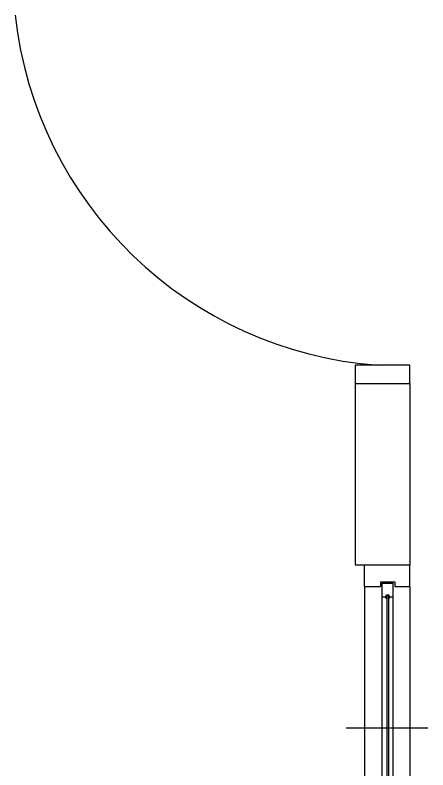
# Model space of a CAD drawing. Header units: millimetres. Extents: x -27104 to 125781, y -3376 to 46996.
# Drawn here: x 56015.56 to 56037.81, y 18951.72 to 18992.41 of the extents above; entities that cross this region are included whole.
import ezdxf

# ---------------------------------------------------------------- set-up
doc = ezdxf.new("R2010")
doc.units = ezdxf.units.MM
doc.header["$LTSCALE"] = 100
doc.header["$MEASUREMENT"] = 0
doc.layers.get('0').update_dxf_attribs({"linetype": 'CONTINUOUS'})
doc.layers.add('ELE9', color=9, linetype='CONTINUOUS')
doc.layers.add('WIN', color=4, linetype='CONTINUOUS')

# ---------------------------------------------------------------- blocks, each defined once
blk = doc.blocks.new('A$C48A05D18')
at = {"color": 8}
blk.add_wipeout([(50, 100), (175, 100), (175, 1000), (50, 1000)], dxfattribs=at).dxf.layer = 'WIN'
at = {"layer": 'WIN'}
for p, q in [((175, 1000), (50, 1000)), ((50, 940), (50, 1000)), ((175, 940), (175, 1000)), ((50, 160), (50, 940)), ((50, 940), (94, 940)), ((94, 953), (134, 953)), ((94, 953), (94, 940)), ((99, 950), (129, 950)), ((99, 950), (99, 912)), ((129, 950), (129, 912)), ((134, 953), (134, 940)), ((134, 940), (175, 940)), ((175, 160), (175, 940)), ((99, 912), (99, 188)), ((129, 912), (129, 188)), ((99, 188), (99, 150)), ((129, 188), (129, 150)), ((50, 160), (50, 100)), ((50, 160), (94, 160)), ((94, 147), (94, 160)), ((94, 147), (134, 147)), ((99, 150), (129, 150)), ((134, 147), (134, 160)), ((134, 160), (175, 160)), ((175, 160), (175, 100)), ((50, 100), (175, 100))]:
    blk.add_line(p, q, dxfattribs=at)
at = {"layer": 'WIN', "color": 8}
for p, q in [((109, 912), (111, 917.5)), ((111, 917.5), (117, 917.5)), ((112, 184.5), (112, 915.5)), ((112, 915.5), (116, 915.5)), ((116, 184.5), (116, 915.5)), ((119, 912), (117, 917.5)), ((99, 912), (109, 912)), ((119, 912), (129, 912)), ((225, 550), (0, 550)), ((99, 188), (109, 188)), ((109, 188), (111, 182.5)), ((119, 188), (117, 182.5)), ((119, 188), (129, 188)), ((111, 182.5), (117, 182.5)), ((112, 184.5), (116, 184.5))]:
    blk.add_line(p, q, dxfattribs=at)
for centre, start, end in [((114, 912), 180, 250.5288), ((114, 912), 289.4712, 0), ((114, 188), 109.4712, 180), ((114, 188), 0, 70.5288)]:
    blk.add_arc(centre, 6, start, end, dxfattribs=at)
blk = doc.blocks.new('ggtyu')
at = {"layer": 'ELE9', "color": 253}
blk.add_lwpolyline([(55847.375, 19136.352), (55847.375, 19137.33), (55844.44, 19137.33), (55844.44, 19136.352)], close=True, dxfattribs=at)
at = {"layer": 'ELE9', "color": 253, "ltscale": 0.1}
for points in [[(55844.44, 19136.352), (55844.44, 19126.57)], [(55844.44, 19136.352), (55847.375, 19136.352)], [(55847.375, 19136.352), (55847.375, 19126.57)]]:
    blk.add_lwpolyline(points, dxfattribs=at)
at = {"layer": 'ELE9', "color": 253}
blk.add_arc((55847.234, 19158.535), 21.262, 186.2785, 265.7623, dxfattribs=at)
at = {"layer": 'ELE9', "color": 253, "ltscale": 1000, "xscale": -0.01956378461538462, "yscale": 0.01956378461538462, "zscale": 0.01956378461538462, "rotation": 180}
blk.add_blockref('A$C48A05D18', (55843.951, 19128.527), dxfattribs=at)
at = {"layer": 'ELE9', "color": 253, "ltscale": 0.1}
blk.add_lwpolyline([(55844.44, 19126.57), (55847.375, 19126.57)], dxfattribs=at)

msp = doc.modelspace()

# ---------------------------------------------------------------- block references
msp.add_blockref('ggtyu', (189.458, -163.799))

doc.saveas('drawing.dxf')
